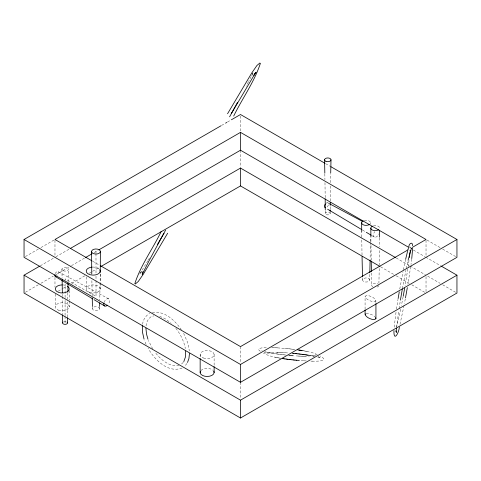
<?xml version="1.0" encoding="UTF-8"?>
<svg xmlns="http://www.w3.org/2000/svg" width="481" height="481" viewBox="0 0 481 481"><rect width="100%" height="100%" fill="white"/><g stroke="black" fill="none" stroke-linecap="round" stroke-linejoin="round"><path stroke-width="0.36" stroke-dasharray="2.4 1.8" d="M65.055 322.925L65.067 316.203M65.067 315.458L65.091 298.286M65.091 297.541L65.115 284.103M65.115 280.369L65.121 278.872L96.032 296.392L96.014 280.688M370.466 224.326L370.472 222.829M379.623 237.855L379.545 246.831M67.532 317.051L67.695 300.902M330.146 213.486L330.158 212.019M330.17 209.079L330.188 206.145M370.358 242.28L370.105 259.481M370.364 241.534L370.4 237.788M330.225 201.004L330.459 185.588M100.246 273.948L99.783 300M379.509 250.571L379.281 264.784M67.725 299.435L67.851 292.827M68.068 281.812L68.35 269.246M330.519 182.654L330.688 173.839M379.208 268.524L378.92 283.123M99.609 308.67A3.559 2.05 -0.1 0 0 94.27 306.896A3.559 2.05 -0.1 0 0 94.27 310.449A3.559 2.05 -0.1 0 0 99.609 308.67L99.639 307.227M369.697 279.99A3.559 2.05 -0.1 0 0 364.357 278.216A3.559 2.05 -0.1 0 0 364.357 281.77A3.559 2.05 -0.1 0 0 369.697 279.99L369.829 273.491M365.073 309.265L365.073 296.621C366.281 294.18 370.117 296.206 371.993 296.933A15.2 8.772 0 0 1 373.761 297.986L375.799 300.132L375.932 302.892M375.932 300.661C374.723 303.102 370.887 301.076 369.011 300.348A15.2 8.772 0 0 1 367.243 299.296L365.566 297.751L365.073 296.621M394.179 327.206L396.11 311.526M396.651 327.062L398.797 310.419M411.688 259.079L410.99 264.4M146.02 325.877L146.849 322.114L148.635 318.831L150.739 316.985L153.854 315.831M409.006 260.498L408.159 266.624M410.666 266.708L407.912 284.229M396.47 309.079L398.009 299.302M407.804 269.017L405.068 285.906M399.074 308.568L400.3 300.847M252.399 74.158L252.309 75.228M399.771 288.973L403 271.777M402.423 288.522L405.934 270.208M142.514 324.254C143.152 319.901 145.521 315.554 149.561 313.522M403.066 296.993L401.419 305.513M405.285 298.948L404.443 303.367M404.022 305.531L399.958 324.495M403.385 269.859L405.501 259.89M400.667 309.229L396.657 326.713M406.307 268.41L407.972 260.762M252.699 73.208L252.549 73.671L252.988 72.589M395.526 330.423L395.123 331.385L395.55 331.012M252.687 73.328L251.419 76.004M251.124 76.599L248.605 81.523M248.31 82.089L246.104 86.291M148.208 260.149L149.85 257.395M147.829 260.792L140.62 272.589L141.348 271.452M139.724 273.972L140.47 272.823M186.941 363.528L184.476 366.45M183.339 362.325L180.928 364.586M140.338 273.178L142.093 271.573M221.651 125.403L224.898 123.521M227.501 122.024L230.748 120.148M25.349 256.583L38.348 249.08M40.951 247.577L53.95 240.073M40.302 265.807L55.249 257.173M55.898 256.8L69.553 248.917M25.349 292.292L38.348 284.782M40.951 283.285L53.301 276.154M55.622 274.813L70.851 266.023M71.501 265.644L84.812 257.96M94.252 252.513L98.148 250.258M58.213 291.167L62.758 288.546M63.402 288.173L66.649 286.297M71.837 283.303L84.812 275.811M89.352 273.19L91.949 271.693M92.599 271.32L99.086 267.574M315.259 355.375L315.716 354.707L316.089 355.225M182.107 368.049C167.773 373.448 154.563 359.547 148.04 348.226M314.923 355.501L305.441 356.259M179.082 365.428L175.3 365.867L170.917 364.935C164.183 362.361 159.427 357.87 155.026 352.23M152.285 312.518C164.484 310.431 174.91 320.394 181.337 329.623M366.161 313.426L368.771 313.594L371.993 314.784A15.2 8.772 0 0 1 373.761 315.837L374.879 316.757M266.336 347.649C263.708 347.649 254.395 347.889 260.912 351.719M277.008 352.507L279.287 352.543M278.192 352.525C274.958 352.308 267.574 352.765 266.702 353.745L264.225 351.966L264.532 352.152M304.389 356.247L305.573 356.265M312.067 361.135C315.993 361.243 330.772 361.61 319.949 355.958M303.295 356.229L304.509 356.253M310.966 361.117L312.193 361.141M271.506 347.649L272.751 347.685M279.172 352.537L280.411 352.573M302.17 356.199L303.409 356.235M272.655 347.679L273.923 347.727M280.309 352.567L281.565 352.609M301.01 356.162L302.266 356.205M273.839 347.721L275.126 347.769M281.481 352.603L282.756 352.657M299.825 356.114L301.1 356.168M275.054 347.769L276.353 347.829M282.684 352.651L285.209 352.777M298.611 356.06L299.897 356.12M276.292 347.823L277.603 347.895M298.671 356.066L294.612 355.82M306.289 360.948L303.595 360.798M277.561 347.889L284.734 348.406M285.167 352.777L287.969 352.952M303.625 360.798L300.763 360.6M284.704 348.406L286.207 348.539M286.159 348.533L287.686 348.677M287.62 348.677L289.159 348.827M289.081 348.821L290.632 348.99M284.487 354.912L286.021 355.074M290.536 348.978L292.093 349.152M283.038 354.75L284.584 354.924M291.985 349.146L293.548 349.326M281.601 354.575L283.153 354.762M293.416 349.314L294.985 349.507M280.183 354.401L281.728 354.587M278.782 354.214L280.327 354.413M278.938 354.232L276.046 353.83M277.573 354.04L274.723 353.625M273.533 353.439L274.928 353.649M309.049 355.333L310.209 355.525M272.372 353.246L273.749 353.463M279.701 358.098L280.874 358.291M302.88 350.673L304.016 350.871M309.98 355.501L311.333 355.724M271.248 353.048L272.601 353.27M278.565 357.9L279.93 358.123M303.776 350.841L305.116 351.07M311.093 355.693L312.422 355.922M270.16 352.85L271.488 353.078M277.465 357.702L278.806 357.93M304.864 351.04L306.181 351.274M312.169 355.892L314.49 356.325M269.107 352.651L270.412 352.88M276.401 357.497L277.717 357.732M305.916 351.238L307.203 351.479M313.209 356.09L314.213 356.289M268.091 352.453L269.372 352.687M276.665 357.533L269.071 355.724L263.426 353.276M306.926 351.443L313.51 353.048L317.905 354.84M267.123 352.248L268.368 352.483M274.681 357.13L275.655 357.329M267.412 352.284L264.815 351.683M317.767 357.088L320.863 358.074L318.049 356.619L318.356 356.806M159.71 316.294L164.983 318.62L171.164 323.25M261.718 350.697L262.169 350.896M327.85 202.832L329.798 203.884M108.688 298.857L58.159 271.711A2.796 1.629 -60.5 0 0 55.002 274.104M325.649 163.678L330.2 166.306M427.05 240.073L440.049 247.577M442.652 249.08L455.651 256.583M413.401 250.048L425.102 256.8M425.751 257.173L440.698 265.807M396.188 257.96L409.499 265.644M410.149 266.023L425.378 274.813M427.699 276.154L440.049 283.285M442.652 284.782L455.651 292.292M380.621 266.823L393.596 274.314M396.188 275.811L409.163 283.303M411.76 284.8L424.729 292.292M92.599 261.207L99.086 264.953M362.554 230.08L365.68 231.944M371.855 235.618L374.32 237.091A4.095 2.387 -60.5 0 0 378.787 233.976M175.812 328.27C180.519 334.073 184.181 341.726 185.347 348.587M152.693 348.869L148.431 340.464M183.628 333.345L187.614 342.43L189.364 350.865M146.08 344.366L144.492 340.446M410.431 247.907L410.233 246.987L410.245 247.565M371.47 273.016L371.753 285.293M362.524 277.832L362.578 279.996M92.454 307.233L92.49 308.676M92.19 295.647L91.871 279.942M61.917 269.24L62.097 278.132M371.206 260.299L370.959 244.595M362.025 255.002L361.76 237.8M324.837 173.833L324.934 179.708M324.982 182.648L325.192 198.064M62.374 294.288L62.398 295.755M62.41 296.488L62.59 314.111M370.923 241.6L370.887 237.861M361.754 237.049L361.706 231.812M325.252 210.546L325.264 213.48M95.978 251.515L95.978 253.012M95.978 253.758L96.002 273.202M96.008 276.196L96.014 279.936M426.028 240.229L426.028 255.85M426.028 276.677L426.028 291.552M240.5 116.005L240.5 131.626M240.5 150.222L240.5 167.328M240.5 346.597L240.5 362.963M240.5 382.305L240.5 398.665M214.123 354.431L214.123 365.879M200.156 354.449L200.156 357.714M100.18 274.248L100.18 282.431M100.18 283.177L100.18 289.129M86.225 276.864L86.225 288.762M69.264 290.614L69.264 300.282M69.264 301.028L69.264 306.98M55.303 293.969L55.303 306.613M54.972 240.229L54.972 255.85M54.972 277.423L54.972 287.091M63.672 321.759A2.441 1.413 0.1 0 1 66.24 321.687M104.076 302.357A4.095 2.387 -60.5 0 1 108.58 298.803A4.095 2.387 -60.5 0 1 108.267 304.311M58.159 271.711A2.796 1.629 -60.5 0 1 57.696 275.655M92.647 267.069A6.987 4.034 0 0 1 99.308 269.132M200.884 370.641A6.987 4.034 0 0 1 206.878 368.404A6.987 4.034 0 0 1 213.143 370.37M63.215 284.95A6.987 4.034 0 0 1 66.811 285.876M374.32 237.091A4.095 2.387 -60.5 0 1 374.741 231.638M326.082 203.216A2.796 1.629 -60.5 0 1 328.433 203.914A2.796 1.629 -60.5 0 1 326.479 207.558M364.315 220.502A4.407 2.537 -0.1 0 1 369.017 220.947A4.407 2.537 -0.1 0 1 370.262 223.599M373.49 225.805A4.407 2.537 -0.1 0 1 378.361 226.335A4.407 2.537 -0.1 0 1 379.287 229.142M378.854 285.504A3.559 2.05 -0.1 0 1 377.044 287.085M372.799 286.748A3.559 2.05 -0.1 0 1 372.799 283.844A3.559 2.05 -0.1 0 1 377.832 283.838M63.245 270.743A3.217 1.858 0.1 0 0 68.332 269.438A3.217 1.858 0.1 0 0 63.823 267.544A3.217 1.858 0.1 0 0 63.245 270.743M89.334 292.304A6.987 4.034 0 0 0 100.174 289.195A6.987 4.034 0 0 0 90.097 285.329A6.987 4.034 0 0 0 89.334 292.304M203.445 358.008A6.987 4.034 0 0 0 214.123 354.719A6.987 4.034 0 0 0 203.854 351.022A6.987 4.034 0 0 0 203.445 358.008M58.417 310.155A6.987 4.034 0 0 0 69.252 307.052A6.987 4.034 0 0 0 59.175 303.186A6.987 4.034 0 0 0 58.417 310.155M326.268 214.628A2.441 1.413 0.1 0 0 330.134 213.63A2.441 1.413 0.1 0 0 326.707 212.193A2.441 1.413 0.1 0 0 326.268 214.628"/><path stroke-width="0.72" d="M100.385 251.509A4.407 2.537 -0.1 0 1 93.777 253.715A4.407 2.537 -0.1 0 1 93.777 249.314A4.407 2.537 -0.1 0 1 100.385 251.509L100.258 272.456M379.623 237.109L379.641 230.375M67.502 322.925L67.526 317.785M330.158 211.285L330.17 209.812M330.194 205.411L330.207 202.471M67.869 292.093L68.037 283.279M330.706 173.106L331 159.806M370.087 260.233L369.841 272.769M99.651 306.499L99.729 302.892M189.472 353.451L188.943 358.441L187.518 362.47M393.951 330.525C393.548 342.592 399.038 332.75 399.326 327.074M412.68 248.082L411.748 258.58M142.322 325.667L142.448 332.04L144.053 339.141M375.932 303.637L375.932 318.512C374.723 320.953 370.887 318.933 369.011 318.2A15.2 8.772 0 0 1 367.243 317.147L365.356 315.295L365.283 313.865M396.554 328.15L396.368 332.449L396.17 331.529M410.052 251.28L410.131 250.276M409.95 252.369L409.391 257.497M398.13 298.563L399.272 291.817M400.42 300.132L402.32 289.075M407.329 287.62L405.495 297.823M404.677 288.131L403.204 296.26M405.621 259.355L407.581 251.196M408.086 260.257L411.477 248.052L411.051 248.418M407.87 250.114L408.411 248.202M408.808 246.909C408.706 243.651 412.74 240.963 412.626 245.731M235.93 105.237L237.548 102.261M235.606 105.832L229.605 116.811M163.738 233.568L149.423 260.071L142.208 274.398L142.887 271.765M161.171 231.511C152.742 248.954 140.686 265.259 134.806 283.694M163.372 234.229L165.59 230.183M233.706 116.053C242.244 98.425 254.413 81.926 260.389 63.294M183.79 361.646L185.51 356.764L185.666 351.07M227.543 113.763L251.761 72.962L256.914 65.512L259.878 62.993M231.644 113.011L231.259 113.678L254.575 74.405M163.552 233.982L163.937 233.315L157.383 244.588M167.653 233.225L143.434 274.032L138.275 281.475L135.311 283.994M253.842 75.541L256.06 72.204L254.076 74.681L254.365 74.363M254.726 74.17L255.465 73.058M330.85 166.679L456.95 239.484L456.95 257.335L240.5 382.305L24.05 257.335L24.05 239.484L221.001 125.775M225.553 123.148L226.852 122.396M231.397 119.769L240.5 114.514L325 163.306M412.403 247.348L426.028 239.484L240.5 132.371L54.972 239.484L91.949 260.828M441.348 266.179L456.95 275.186L456.95 293.043L240.5 418.007L24.05 293.043L24.05 275.186L39.652 266.179M70.202 248.545L240.5 150.222L409.163 247.601M85.462 257.588L91.949 253.842M99.086 249.723L240.5 168.073L395.538 257.588M101.028 266.45L240.5 185.925L379.972 266.45M407.864 249.97L240.5 346.597L100.379 265.698M24.05 239.484L240.5 364.448L456.95 239.484M24.05 275.186L240.5 400.156L456.95 275.186M293.206 355.724L288.859 355.357M299.326 360.491L296.374 360.233M292.232 353.282L293.717 353.415M293.669 353.415L295.178 353.553M294.895 360.095L296.422 360.239M295.118 353.553L296.639 353.703M293.422 359.944L294.961 360.101M296.561 353.697L298.094 353.86M291.949 359.782L293.5 359.95M297.998 353.854L299.543 354.022M290.488 359.62L292.045 359.794M299.429 354.016L300.98 354.196M289.033 359.445L290.596 359.632M300.847 354.184L302.399 354.371M287.596 359.265L289.159 359.457M302.254 354.359L303.8 354.557M286.177 359.079L287.74 359.277M303.643 354.545L305.182 354.75M284.788 358.886L286.339 359.097M297.619 349.867L300.499 350.288M305.008 354.731L306.535 354.942M283.417 358.688L284.956 358.904M298.972 350.066L301.701 350.481M306.343 354.924L307.858 355.146M282.281 358.507L283.604 358.706M307.654 355.122L309.049 355.333M301.491 350.457L302.88 350.673M329.798 203.884L362.397 221.386M361.922 229.702L327.609 209.205M366.3 232.311L371.236 235.251M55.387 276.575L92.869 298.96M94.138 299.717L104.63 305.97A4.095 2.387 -60.5 0 0 107.479 305.182M375.649 317.688L375.932 318.512M147.974 339.243L146.525 334.091L145.899 328.126M362.494 276.383L362.049 256.499M92.238 297.841L92.442 306.505M371.23 261.796L371.44 271.518M324.567 159.8L324.825 173.1M62.127 279.605L62.35 292.821M91.769 273.954L91.57 251.515M325.198 198.797L325.252 209.812M370.839 228.138L370.881 237.115M361.658 222.841L361.706 231.812M62.59 314.845L62.614 322.919M365.073 310.011L365.073 314.472M240.5 132.371L240.5 150.222M240.5 168.073L240.5 185.925M240.5 364.448L240.5 382.305M240.5 400.156L240.5 418.007M214.123 366.618L214.123 372.571M200.156 358.453L200.156 372.589M67.069 322.126A2.441 1.413 0.1 0 1 66.733 323.953A2.441 1.413 0.1 0 1 63.558 324.038A2.441 1.413 0.1 0 1 62.921 322.234M104.63 305.97A4.095 2.387 -60.5 0 1 103.872 303.096M56.061 276.695A2.796 1.629 -60.5 0 1 54.822 274.849M99.729 269.649A6.987 4.034 0 0 1 95.232 274.952A6.987 4.034 0 0 1 86.388 271.981A6.987 4.034 0 0 1 92.148 267.105M213.762 371.152A6.987 4.034 0 0 1 207.401 376.467A6.987 4.034 0 0 1 200.367 371.446M67.52 286.279A6.987 4.034 0 0 1 65.536 292.514A6.987 4.034 0 0 1 55.507 289.929A6.987 4.034 0 0 1 62.223 284.908M325.397 207.81A2.796 1.629 -60.5 0 1 325.36 203.968M369.444 224.459A4.407 2.537 -0.1 0 1 362.951 224.633A4.407 2.537 -0.1 0 1 363.239 220.887M378.625 229.762A4.407 2.537 -0.1 0 1 372.126 229.93A4.407 2.537 -0.1 0 1 372.42 226.184M325.896 161.303A3.217 1.858 0.1 0 0 330.982 159.999A3.217 1.858 0.1 0 0 326.473 158.105A3.217 1.858 0.1 0 0 325.896 161.303"/></g></svg>
